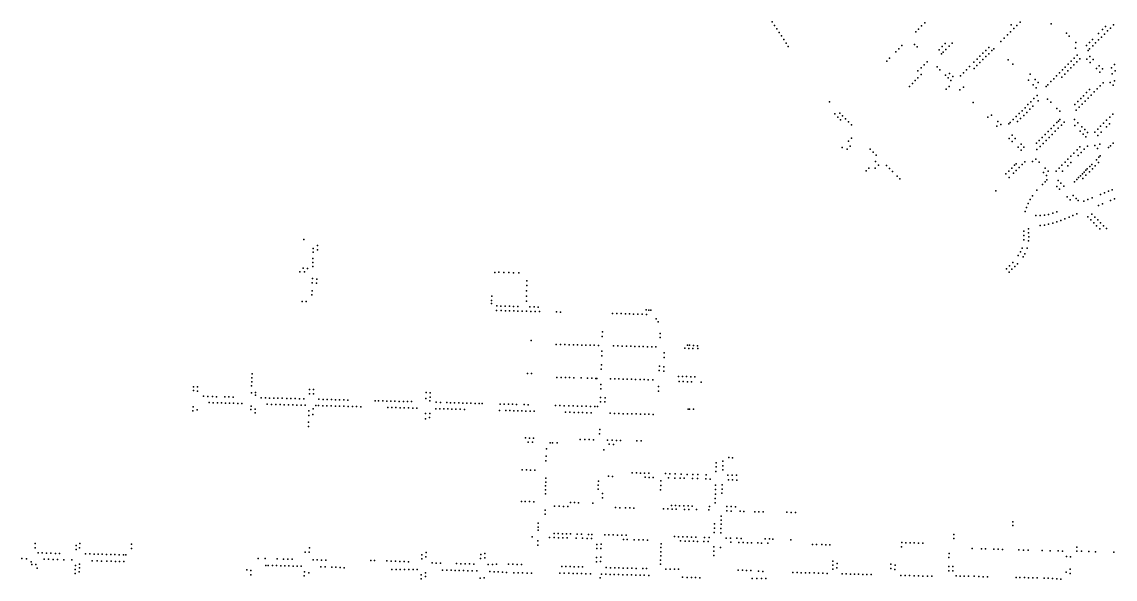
# Model space of a CAD drawing. Extents: x 484590 to 497623, y 5453287 to 5460069.
# Drawn here: x 487853 to 491105, y 5456753 to 5458410 of the extents above; entities that cross this region are included whole.
import ezdxf

# ---------------------------------------------------------------- set-up
doc = ezdxf.new("R2010")
doc.units = 0
doc.header["$MEASUREMENT"] = 0
doc.layers.add('Parking_Meter_Rates_and_Time_L', color=10, linetype='Continuous')

msp = doc.modelspace()

# ---------------------------------------------------------------- linework, layer by layer
at = {"layer": 'Parking_Meter_Rates_and_Time_L'}
for p in [(490084.673, 5458410.36), (490084.673, 5458410.36), (490091.563, 5458399.863), (490091.563, 5458399.863), (490098.449, 5458389.319), (490098.449, 5458389.319), (490105.221, 5458378.902), (490105.221, 5458378.902), (490511.577, 5458380.472), (490511.577, 5458380.472), (490520.096, 5458389.063), (490520.096, 5458389.063), (490529.311, 5458398.356), (490529.311, 5458398.356), (490538.386, 5458407.518), (490538.386, 5458407.518), (490793.859, 5458381.169), (490793.859, 5458381.169), (490795.504, 5458401.849), (490795.504, 5458401.849), (490803.282, 5458390.635), (490803.282, 5458390.635), (490812.616, 5458400.011), (490812.616, 5458400.011), (490821.994, 5458409.443), (490821.994, 5458409.443), (490914.526, 5458404.592), (490914.526, 5458404.592), (491067.09, 5458387.546), (491067.09, 5458387.546), (491076.464, 5458396.975), (491076.464, 5458396.975), (491081.86, 5458383.26), (491081.86, 5458383.26), (491090.48, 5458391.88), (491090.48, 5458391.88), (491099.64, 5458401.12), (491099.64, 5458401.12), (490112.138, 5458368.462), (490112.138, 5458368.462), (490119.087, 5458357.848), (490119.087, 5458357.848), (490125.958, 5458347.405), (490125.958, 5458347.405), (490599.23, 5458345.947), (490599.23, 5458345.947), (490620.101, 5458347.331), (490620.101, 5458347.331), (490765.199, 5458352.315), (490774.564, 5458361.773), (490774.564, 5458361.773), (490784.473, 5458371.789), (490784.473, 5458371.789), (490959.679, 5458376.623), (490959.679, 5458376.623), (490968.482, 5458367.928), (490968.482, 5458367.928), (490987.783, 5458348.796), (490987.783, 5458348.796), (491028.465, 5458348.628), (491028.465, 5458348.628), (491037.187, 5458357.455), (491037.187, 5458357.455), (491046.51, 5458347.65), (491046.51, 5458347.65), (491055.23, 5458356.45), (491055.23, 5458356.45), (491055.255, 5458375.574), (491064.02, 5458365.29), (491064.02, 5458365.29), (491072.75, 5458374.1), (491072.75, 5458374.1), (490132.668, 5458337.089), (490132.668, 5458337.089), (490452.716, 5458321.317), (490452.716, 5458321.317), (490461.683, 5458330.487), (490461.683, 5458330.487), (490470.727, 5458339.629), (490470.727, 5458339.629), (490507.846, 5458343.506), (490507.846, 5458343.506), (490515.648, 5458335.703), (490580.968, 5458327.549), (490580.968, 5458327.549), (490588.65, 5458315.363), (490590.182, 5458336.696), (490590.182, 5458336.696), (490592.999, 5458319.828), (490592.999, 5458319.828), (490601.458, 5458328.577), (490601.458, 5458328.577), (490611.045, 5458338.16), (490611.045, 5458338.16), (490711.535, 5458317.188), (490711.535, 5458317.188), (490719.949, 5458325.682), (490719.949, 5458325.682), (490728.62, 5458334.421), (490728.62, 5458334.421), (490729.167, 5458315.765), (490729.167, 5458315.765), (490738.024, 5458324.788), (490738.024, 5458324.788), (490743.586, 5458330.454), (490987.305, 5458332.166), (491019.82, 5458339.78), (491019.82, 5458339.78), (491024.74, 5458325.69), (491028.93, 5458329.86), (491028.93, 5458329.86), (491038.05, 5458339.09), (491038.05, 5458339.09), (490425.313, 5458293.778), (490425.313, 5458293.778), (490434.154, 5458302.711), (490434.154, 5458302.711), (490536.758, 5458282.965), (490536.758, 5458282.965), (490545.63, 5458291.922), (490684.591, 5458290.773), (490694.162, 5458299.671), (490694.162, 5458299.671), (490702.614, 5458289.082), (490702.614, 5458289.082), (490702.806, 5458308.393), (490702.806, 5458308.393), (490711.527, 5458298.043), (490711.527, 5458298.043), (490720.412, 5458306.92), (490720.412, 5458306.92), (490786.624, 5458297.942), (490786.624, 5458297.942), (490800.514, 5458284.175), (490800.514, 5458284.175), (490965.381, 5458284.985), (490965.381, 5458284.985), (490974.056, 5458293.718), (490974.056, 5458293.718), (490981.49, 5458282.09), (490981.49, 5458282.09), (490982.898, 5458302.607), (490982.898, 5458302.607), (490990.59, 5458291.27), (490990.59, 5458291.27), (490991.697, 5458311.484), (490999.86, 5458300.62), (491020.623, 5458299.022), (491020.623, 5458299.022), (491029.508, 5458307.416), (491029.508, 5458307.416), (491030.142, 5458289.518), (491030.142, 5458289.518), (491038.954, 5458298.12), (491038.954, 5458298.12), (491102.514, 5458283.174), (491102.514, 5458283.174), (490518.313, 5458264.752), (490518.313, 5458264.752), (490527.383, 5458253.637), (490527.58, 5458273.747), (490527.58, 5458273.747), (490575.118, 5458276.61), (490575.118, 5458276.61), (490583.855, 5458268.04), (490583.855, 5458268.04), (490599.901, 5458252.013), (490599.901, 5458252.013), (490612.149, 5458257.215), (490612.149, 5458257.215), (490644.668, 5458249.807), (490644.668, 5458249.807), (490653.863, 5458259.072), (490653.863, 5458259.072), (490662.871, 5458268.146), (490662.871, 5458268.146), (490672.012, 5458277.372), (490672.012, 5458277.372), (490684.979, 5458271.302), (490684.979, 5458271.302), (490693.825, 5458280.201), (490693.825, 5458280.201), (490851.813, 5458254.336), (490851.813, 5458254.336), (490930.595, 5458249.95), (490930.595, 5458249.95), (490939.17, 5458258.544), (490939.17, 5458258.544), (490947.997, 5458267.502), (490947.997, 5458267.502), (490954.79, 5458255.12), (490954.79, 5458255.12), (490956.501, 5458276), (490956.501, 5458276), (490963.78, 5458264.26), (490963.78, 5458264.26), (490972.89, 5458273.34), (490972.89, 5458273.34), (491048.895, 5458271.186), (491048.895, 5458271.186), (491057.648, 5458279.432), (491057.648, 5458279.432), (491058.885, 5458261.242), (491058.885, 5458261.242), (491066.955, 5458270.326), (491066.955, 5458270.326), (491093.447, 5458274.045), (491093.447, 5458274.045), (491095.799, 5458255.484), (491104.698, 5458264.396), (491104.698, 5458264.396), (490492.832, 5458217.708), (490492.832, 5458217.708), (490501.764, 5458227.331), (490501.764, 5458227.331), (490509.565, 5458235.674), (490509.565, 5458235.674), (490518.331, 5458244.409), (490518.331, 5458244.409), (490608.407, 5458243.708), (490608.407, 5458243.708), (490611.168, 5458218.611), (490611.168, 5458218.611), (490616.471, 5458235.717), (490621.646, 5458247.815), (490621.646, 5458247.815), (490653.56, 5458216.136), (490653.56, 5458216.136), (490847.189, 5458237.157), (490861.006, 5458223.405), (490861.006, 5458223.405), (490866.393, 5458238.853), (490875.33, 5458230.03), (490875.33, 5458230.03), (490899.146, 5458218.329), (490904.298, 5458223.459), (490904.298, 5458223.459), (490913.516, 5458232.638), (490913.516, 5458232.638), (490921.944, 5458241.232), (490921.944, 5458241.232), (490945.75, 5458246.05), (490945.75, 5458246.05), (491060.504, 5458219.964), (491060.504, 5458219.964), (491069.145, 5458228.636), (491069.145, 5458228.636), (491090.251, 5458229.986), (491090.251, 5458229.986), (491098.569, 5458221.672), (491098.569, 5458221.672), (491102.894, 5458234.62), (491102.894, 5458234.62), (490602.452, 5458209.803), (490642.564, 5458208.554), (490642.564, 5458208.554), (490870.299, 5458214.241), (490870.299, 5458214.241), (490872.543, 5458191.327), (491011.019, 5458190.867), (491011.019, 5458190.867), (491019.87, 5458199.833), (491019.87, 5458199.833), (491024.524, 5458183.708), (491024.524, 5458183.708), (491028.751, 5458208.755), (491028.751, 5458208.755), (491033.522, 5458192.813), (491033.522, 5458192.813), (491042.47, 5458201.859), (491042.47, 5458201.859), (491051.417, 5458210.758), (491051.417, 5458210.758), (490254.996, 5458172.187), (490254.996, 5458172.187), (490682.218, 5458170.505), (490682.218, 5458170.505), (490836.65, 5458155.182), (490836.65, 5458155.182), (490845.552, 5458164.252), (490845.552, 5458164.252), (490854.234, 5458172.948), (490854.234, 5458172.948), (490859.56, 5458159.18), (490859.56, 5458159.18), (490863.293, 5458182.065), (490863.293, 5458182.065), (490875.49, 5458175.24), (490875.49, 5458175.24), (490903.875, 5458180.849), (490903.875, 5458180.849), (490913.115, 5458171.67), (490913.115, 5458171.67), (490931.8, 5458153.19), (490931.8, 5458153.19), (490984.643, 5458164.348), (490993.377, 5458173.135), (490993.377, 5458173.135), (490997.579, 5458156.698), (490997.579, 5458156.698), (491002.298, 5458182.126), (491002.298, 5458182.126), (491006.661, 5458165.703), (491006.661, 5458165.703), (491015.517, 5458174.726), (491015.517, 5458174.726), (490270.783, 5458136.372), (490270.783, 5458136.372), (490279.836, 5458127.384), (490279.836, 5458127.384), (490286.02, 5458138.61), (490288.208, 5458119.069), (490294.14, 5458130.51), (490294.14, 5458130.51), (490302.83, 5458121.78), (490302.83, 5458121.78), (490725.828, 5458127.234), (490725.828, 5458127.234), (490737.486, 5458132.893), (490737.486, 5458132.893), (490801.371, 5458119.793), (490801.371, 5458119.793), (490810.113, 5458128.525), (490810.113, 5458128.525), (490818.891, 5458137.413), (490818.891, 5458137.413), (490823.7, 5458123.12), (490823.7, 5458123.12), (490827.779, 5458146.228), (490827.779, 5458146.228), (490832.75, 5458132.2), (490832.75, 5458132.2), (490841.85, 5458141.26), (490841.85, 5458141.26), (490850.91, 5458150.52), (490850.91, 5458150.52), (490940.291, 5458119.737), (490940.34, 5458144.7), (490940.34, 5458144.7), (490984.163, 5458120.162), (490984.163, 5458120.162), (490988.718, 5458147.72), (491088.49, 5458127.233), (491088.49, 5458127.233), (491097.467, 5458136.232), (491097.467, 5458136.232), (490311.55, 5458113.12), (490311.55, 5458113.12), (490320.47, 5458104.27), (490320.47, 5458104.27), (490752.791, 5458100.57), (490752.791, 5458100.57), (490756.087, 5458114.378), (490756.087, 5458114.378), (490764.903, 5458105.615), (490764.903, 5458105.615), (490788.199, 5458106.931), (490792.748, 5458111.083), (490792.748, 5458111.083), (490814.77, 5458114.05), (490814.77, 5458114.05), (490914.078, 5458093.358), (490914.078, 5458093.358), (490922.81, 5458102.155), (490922.81, 5458102.155), (490931.45, 5458110.831), (490931.45, 5458110.831), (490935.708, 5458094.11), (490935.708, 5458094.11), (490935.835, 5458115.221), (490944.865, 5458103.534), (490944.865, 5458103.534), (490953.47, 5458112.39), (490953.47, 5458112.39), (490984.915, 5458102.091), (490984.915, 5458102.091), (490994.029, 5458110.333), (490994.029, 5458110.333), (491006.107, 5458098.392), (491014.284, 5458090.189), (491014.284, 5458090.189), (491052.874, 5458091.251), (491052.874, 5458091.251), (491061.568, 5458100.043), (491061.568, 5458100.043), (491070.29, 5458108.851), (491070.29, 5458108.851), (491079.216, 5458098.476), (491079.216, 5458098.476), (491079.404, 5458117.963), (491079.404, 5458117.963), (491088.035, 5458107.37), (490311.354, 5458055.206), (490311.354, 5458055.206), (490320.252, 5458064.186), (490320.252, 5458064.186), (490789.68, 5458063.804), (490789.68, 5458063.804), (490798.015, 5458073.019), (490798.015, 5458073.019), (490798.954, 5458054.664), (490798.954, 5458054.664), (490807.078, 5458063.982), (490807.078, 5458063.982), (490878.88, 5458057.917), (490878.88, 5458057.917), (490887.718, 5458066.784), (490887.718, 5458066.784), (490896.201, 5458075.328), (490896.201, 5458075.328), (490899.291, 5458057.618), (490899.291, 5458057.618), (490905.476, 5458084.64), (490905.476, 5458084.64), (490908.204, 5458066.595), (490908.204, 5458066.595), (490917.367, 5458075.841), (490917.367, 5458075.841), (490926.395, 5458084.962), (490926.395, 5458084.962), (491000.964, 5458084.967), (491000.964, 5458084.967), (491009.67, 5458076.35), (491009.67, 5458076.35), (491017.738, 5458068.316), (491022.878, 5458081.723), (491022.878, 5458081.723), (491044.322, 5458082.647), (491044.322, 5458082.647), (491053.698, 5458072.619), (491063, 5458082.036), (491063, 5458082.036), (490292.915, 5458036.611), (490308.224, 5458031.868), (490308.224, 5458031.868), (490316.815, 5458040.777), (490316.815, 5458040.777), (490375.92, 5458031.84), (490375.92, 5458031.84), (490385.05, 5458022.86), (490385.05, 5458022.86), (490816.244, 5458037.505), (490816.244, 5458037.505), (490824.834, 5458046.197), (490824.834, 5458046.197), (490825.144, 5458028.661), (490825.144, 5458028.661), (490833.27, 5458037.97), (490833.27, 5458037.97), (490870.372, 5458049.339), (490870.372, 5458049.339), (490872.257, 5458030.504), (490872.257, 5458030.504), (490881.311, 5458039.514), (490881.311, 5458039.514), (490890.823, 5458049.1), (490890.823, 5458049.1), (490991.555, 5458029.452), (490991.555, 5458029.452), (491000.142, 5458038.246), (491000.142, 5458038.246), (491003.761, 5458022.192), (491003.761, 5458022.192), (491013.025, 5458031.645), (491013.025, 5458031.645), (491022.421, 5458041.133), (491022.421, 5458041.133), (491043.975, 5458042.233), (491043.975, 5458042.233), (491052.233, 5458034.009), (491059.245, 5458047.126), (491059.245, 5458047.126), (491084.76, 5458036.35), (491084.76, 5458036.35), (491090.63, 5458041.94), (491090.63, 5458041.94), (491098.37, 5458049.99), (491098.37, 5458049.99), (490391.838, 5457995.481), (490391.838, 5457995.481), (490393.79, 5458014.16), (490810.008, 5457988.432), (490836.479, 5457994.456), (490836.479, 5457994.456), (490858.68, 5457995.49), (490858.68, 5457995.49), (490868.808, 5458002.528), (490868.808, 5458002.528), (490878.315, 5457993.44), (490878.315, 5457993.44), (490955.619, 5457993.347), (490955.619, 5457993.347), (490964.396, 5458002.263), (490964.396, 5458002.263), (490973.225, 5458010.997), (490973.225, 5458010.997), (490973.431, 5457991.646), (490973.431, 5457991.646), (490982.328, 5458020.264), (490982.328, 5458020.264), (490994.972, 5458013.262), (490994.972, 5458013.262), (491049.32, 5458000.42), (491055.296, 5457991.723), (491056.48, 5458007.88), (491056.48, 5458007.88), (491060.16, 5458011.56), (490363.868, 5457967.295), (490371.962, 5457975.437), (490371.962, 5457975.437), (490391.431, 5457975.108), (490391.431, 5457975.108), (490400.645, 5457984.403), (490400.645, 5457984.403), (490425.16, 5457983.06), (490425.16, 5457983.06), (490433.91, 5457974.3), (490433.91, 5457974.3), (490442.75, 5457965.61), (490779.764, 5457957.951), (490779.764, 5457957.951), (490788.321, 5457966.553), (490788.321, 5457966.553), (490797.251, 5457975.511), (490797.251, 5457975.511), (490802.576, 5457960.13), (490805.314, 5457983.724), (490805.314, 5457983.724), (490810.756, 5457968.341), (490810.756, 5457968.341), (490819.761, 5457977.475), (490819.761, 5457977.475), (490828.395, 5457986.078), (490828.395, 5457986.078), (490892.109, 5457962.369), (490892.109, 5457962.369), (490896.315, 5457975.194), (490896.315, 5457975.194), (490905.598, 5457965.933), (490905.598, 5457965.933), (490928.941, 5457966.411), (490928.941, 5457966.411), (490937.809, 5457975.351), (490937.809, 5457975.351), (490946.658, 5457984.357), (490946.658, 5457984.357), (490948.514, 5457966.63), (490964.505, 5457982.689), (490964.505, 5457982.689), (491007.36, 5457958.15), (491007.36, 5457958.15), (491012.53, 5457963.54), (491012.53, 5457963.54), (491018.05, 5457969.12), (491018.05, 5457969.12), (491021.78, 5457972.93), (491028.753, 5457964.868), (491028.753, 5457964.868), (491029.01, 5457980.22), (491029.01, 5457980.22), (491034.91, 5457985.83), (491034.91, 5457985.83), (491037.125, 5457973.436), (491037.125, 5457973.436), (491045.795, 5457982.163), (491045.795, 5457982.163), (490456.48, 5457951.94), (490456.48, 5457951.94), (490464.5, 5457944.05), (490790, 5457947.53), (490790, 5457947.53), (490888.681, 5457926.91), (490896.621, 5457934.879), (490896.621, 5457934.879), (490900.703, 5457953.619), (490901.92, 5457940.2), (490935.477, 5457938.513), (490943.362, 5457930.599), (490943.362, 5457930.599), (490983.59, 5457934.56), (490990.73, 5457941.62), (490990.73, 5457941.62), (490996.05, 5457947.04), (490996.05, 5457947.04), (491001.54, 5457952.61), (491001.54, 5457952.61), (491008.501, 5457944.613), (491008.501, 5457944.613), (491017.85, 5457954.111), (491017.85, 5457954.111), (490750.145, 5457907.474), (490858.796, 5457892.936), (490858.796, 5457892.936), (490872.188, 5457910.14), (490931.185, 5457921.111), (490931.185, 5457921.111), (490939.586, 5457912.716), (490951.982, 5457922.056), (490951.982, 5457922.056), (490979.96, 5457894.16), (490979.96, 5457894.16), (491061.23, 5457897.33), (491061.23, 5457897.33), (491072.97, 5457901.98), (491072.97, 5457901.98), (491084.58, 5457906.62), (491084.58, 5457906.62), (491096.18, 5457911.27), (491096.18, 5457911.27), (490846.049, 5457870.154), (490846.049, 5457870.154), (490852.003, 5457881.834), (490852.003, 5457881.834), (490962.295, 5457890.057), (490962.295, 5457890.057), (490971.168, 5457881.402), (490971.168, 5457881.402), (490988.71, 5457885.47), (490988.71, 5457885.47), (490994.671, 5457879.584), (491011.328, 5457877.238), (491023.891, 5457882.286), (491023.891, 5457882.286), (491036.377, 5457887.36), (491036.377, 5457887.36), (491055.174, 5457864.708), (491055.174, 5457864.708), (491066.807, 5457869.309), (491066.807, 5457869.309), (491090.58, 5457878.877), (491090.58, 5457878.877), (491102.522, 5457883.671), (491102.522, 5457883.671), (490837.512, 5457846.429), (490841.205, 5457858.083), (490841.205, 5457858.083), (490868.563, 5457834.277), (490868.563, 5457834.277), (490881.435, 5457834.378), (490881.435, 5457834.378), (490894.341, 5457835.57), (490894.341, 5457835.57), (490906.766, 5457837.744), (490906.766, 5457837.744), (490919.079, 5457841.007), (490919.079, 5457841.007), (490931.116, 5457845.198), (490931.116, 5457845.198), (490967.595, 5457829.646), (490967.595, 5457829.646), (490979.269, 5457834.345), (490979.269, 5457834.345), (490991.097, 5457839.05), (490991.097, 5457839.05), (491023.302, 5457830.355), (491023.302, 5457830.355), (491035.347, 5457838.46), (491035.347, 5457838.46), (491044.044, 5457829.833), (491044.044, 5457829.833), (490846.949, 5457794.852), (490881.877, 5457804.742), (490881.877, 5457804.742), (490894.597, 5457806.094), (490894.597, 5457806.094), (490907.012, 5457808.414), (490907.012, 5457808.414), (490919.41, 5457811.465), (490919.41, 5457811.465), (490931.512, 5457815.352), (490931.512, 5457815.352), (490943.027, 5457819.872), (490943.027, 5457819.872), (490954.87, 5457824.598), (490954.87, 5457824.598), (491032.441, 5457821.189), (491032.441, 5457821.189), (491041.107, 5457812.621), (491041.107, 5457812.621), (491049.727, 5457804.036), (491049.727, 5457804.036), (491052.754, 5457821.157), (491052.754, 5457821.157), (491058.953, 5457794.889), (491058.953, 5457794.889), (491061.596, 5457812.401), (491061.596, 5457812.401), (491070.118, 5457803.997), (491070.118, 5457803.997), (491078.826, 5457795.411), (491078.826, 5457795.411), (488691.595, 5457763.361), (488691.595, 5457763.361), (490832.892, 5457788.254), (490832.892, 5457788.254), (490833.079, 5457762.207), (490833.326, 5457775.045), (490833.326, 5457775.045), (490847.327, 5457783.288), (490847.327, 5457783.288), (490847.629, 5457771.042), (490847.629, 5457771.042), (488719.64, 5457736.222), (488719.64, 5457736.222), (488732.392, 5457732.824), (488732.392, 5457732.824), (488732.745, 5457745.118), (488732.745, 5457745.118), (490827.729, 5457737.651), (490827.729, 5457737.651), (490842.755, 5457737.637), (490847.024, 5457759.126), (490847.024, 5457759.126), (488718.831, 5457706.702), (488718.831, 5457706.702), (488719.314, 5457725.362), (490816.502, 5457715.202), (490823.028, 5457726.36), (490823.028, 5457726.36), (490831.097, 5457711.615), (490831.097, 5457711.615), (490836.118, 5457720.793), (488680.093, 5457666.781), (488680.093, 5457666.781), (488690.312, 5457677.766), (488690.312, 5457677.766), (488693.732, 5457666.663), (488693.732, 5457666.663), (488703.196, 5457677.346), (488718.224, 5457682.698), (488718.575, 5457694.492), (488718.575, 5457694.492), (489259.628, 5457665.455), (489272.239, 5457665.515), (489272.239, 5457665.515), (489286.608, 5457665.03), (489286.608, 5457665.03), (489301.918, 5457664.675), (489301.918, 5457664.675), (489315.615, 5457664.193), (489315.615, 5457664.193), (489331.033, 5457663.849), (489331.033, 5457663.849), (490781.343, 5457675.622), (490781.343, 5457675.622), (490789.21, 5457666.098), (490789.21, 5457666.098), (490790.806, 5457685.151), (490790.806, 5457685.151), (490797.599, 5457674.478), (490797.599, 5457674.478), (490800.213, 5457694.623), (490800.213, 5457694.623), (490806.025, 5457682.977), (490806.025, 5457682.977), (490813.856, 5457690.921), (488716.933, 5457634.132), (488716.933, 5457634.132), (488717.245, 5457646.9), (488717.245, 5457646.9), (488729.697, 5457632.99), (488729.697, 5457632.99), (488730.157, 5457645.459), (488730.157, 5457645.459), (489355.337, 5457640.676), (488715.951, 5457598.209), (488715.951, 5457598.209), (488716.312, 5457610.477), (488716.312, 5457610.477), (489354.57, 5457610.406), (489354.57, 5457610.406), (489354.903, 5457626.689), (489354.903, 5457626.689), (488687.035, 5457578.93), (488687.035, 5457578.93), (488699.281, 5457578.596), (488699.281, 5457578.596), (489250.23, 5457572.965), (489250.53, 5457581.89), (489250.53, 5457581.89), (489250.97, 5457594.98), (489250.97, 5457594.98), (489265.61, 5457565.6), (489265.61, 5457565.6), (489353.865, 5457579.45), (489353.865, 5457579.45), (489354.291, 5457594.801), (489354.291, 5457594.801), (489265.4, 5457552.17), (489265.4, 5457552.17), (489278.16, 5457565.29), (489278.16, 5457565.29), (489278.8, 5457551.74), (489278.8, 5457551.74), (489290.7, 5457564.93), (489290.7, 5457564.93), (489291.22, 5457551.42), (489291.22, 5457551.42), (489303.4, 5457564.57), (489303.4, 5457564.57), (489303.85, 5457551.1), (489303.85, 5457551.1), (489315.63, 5457564.36), (489315.63, 5457564.36), (489316.34, 5457550.81), (489316.34, 5457550.81), (489328.62, 5457563.95), (489328.62, 5457563.95), (489328.84, 5457550.43), (489328.84, 5457550.43), (489341.14, 5457550.13), (489341.14, 5457550.13), (489354.42, 5457549.83), (489354.42, 5457549.83), (489363.74, 5457563.11), (489363.74, 5457563.11), (489367.037, 5457549.405), (489367.037, 5457549.405), (489376.65, 5457562.73), (489376.65, 5457562.73), (489380.14, 5457549.097), (489380.14, 5457549.097), (489389.02, 5457562.35), (489389.02, 5457562.35), (489392.872, 5457548.785), (489442.9, 5457547.58), (489442.9, 5457547.58), (489455.09, 5457547.33), (489609.62, 5457543.3), (489609.62, 5457543.3), (489622.56, 5457542.9), (489622.56, 5457542.9), (489635.27, 5457542.59), (489635.27, 5457542.59), (489648.12, 5457542.24), (489648.12, 5457542.24), (489660.34, 5457541.84), (489660.34, 5457541.84), (489672.69, 5457541.55), (489672.69, 5457541.55), (489685.05, 5457541.26), (489685.05, 5457541.26), (489697.96, 5457540.92), (489697.96, 5457540.92), (489710.48, 5457553.52), (489710.48, 5457553.52), (489710.94, 5457540.54), (489717.47, 5457553.31), (489717.47, 5457553.31), (489724.07, 5457552.69), (489724.07, 5457552.69), (489740.21, 5457527.66), (489740.21, 5457527.66), (489745.49, 5457518.23), (489579.41, 5457475.06), (489579.41, 5457475.06), (489579.79, 5457488.32), (489579.79, 5457488.32), (489751.66, 5457471.47), (489751.66, 5457471.47), (489752.05, 5457483.76), (489752.05, 5457483.76), (489368.47, 5457462.8), (489442.44, 5457451.3), (489442.44, 5457451.3), (489455.11, 5457450.98), (489455.11, 5457450.98), (489468.29, 5457450.58), (489468.29, 5457450.58), (489480.68, 5457450.34), (489480.68, 5457450.34), (489493.48, 5457449.97), (489493.48, 5457449.97), (489506.14, 5457449.65), (489506.14, 5457449.65), (489518.52, 5457449.3), (489518.52, 5457449.3), (489530.94, 5457449.04), (489530.94, 5457449.04), (489543.33, 5457448.71), (489543.33, 5457448.71), (489555.8, 5457448.42), (489555.8, 5457448.42), (489568.03, 5457448.01), (489612.989, 5457446.911), (489612.989, 5457446.911), (489625.899, 5457446.615), (489625.899, 5457446.615), (489638.812, 5457446.243), (489638.812, 5457446.243), (489651.74, 5457445.87), (489651.74, 5457445.87), (489664.08, 5457445.58), (489664.08, 5457445.58), (489676.44, 5457445.27), (489676.44, 5457445.27), (489688.85, 5457444.94), (489688.85, 5457444.94), (489701.48, 5457444.6), (489701.48, 5457444.6), (489713.99, 5457444.28), (489713.99, 5457444.28), (489726.73, 5457443.92), (489726.73, 5457443.92), (489738.89, 5457443.65), (489825.01, 5457439.72), (489825.01, 5457439.72), (489832.458, 5457448.862), (489837.31, 5457439.37), (489837.31, 5457439.37), (489838.904, 5457448.601), (489848.74, 5457439.03), (489850.43, 5457448.081), (489850.43, 5457448.081), (489862.998, 5457447.3), (489862.998, 5457447.3), (489863.523, 5457438.552), (489863.523, 5457438.552), (489577.76, 5457417.43), (489577.76, 5457417.43), (489578.13, 5457431.02), (489578.13, 5457431.02), (489763.5, 5457412.35), (489763.5, 5457412.35), (489763.86, 5457425.64), (489763.86, 5457425.64), (489576.68, 5457377.88), (489577.05, 5457390.42), (489577.05, 5457390.42), (489749.1, 5457373.64), (489749.1, 5457373.64), (489749.42, 5457386.73), (489749.42, 5457386.73), (489762.42, 5457372.06), (489762.42, 5457372.06), (489762.72, 5457384.53), (489762.72, 5457384.53), (488537.138, 5457339.493), (488537.138, 5457339.493), (488537.488, 5457351.801), (488537.488, 5457351.801), (488537.822, 5457364.035), (488537.822, 5457364.035), (489356.96, 5457365.13), (489369.47, 5457364.77), (489369.47, 5457364.77), (489444.19, 5457353.2), (489444.19, 5457353.2), (489457.13, 5457352.96), (489457.13, 5457352.96), (489470.19, 5457352.66), (489470.19, 5457352.66), (489482.35, 5457352.34), (489482.35, 5457352.34), (489495.22, 5457351.99), (489495.22, 5457351.99), (489516.487, 5457351.396), (489535.983, 5457350.878), (489535.983, 5457350.878), (489548.424, 5457350.547), (489548.424, 5457350.547), (489560.768, 5457350.199), (489563.721, 5457350.217), (489604.35, 5457349.01), (489604.35, 5457349.01), (489616.93, 5457348.66), (489616.93, 5457348.66), (489629.23, 5457348.45), (489629.23, 5457348.45), (489641.6, 5457348.08), (489641.6, 5457348.08), (489653.86, 5457347.81), (489653.86, 5457347.81), (489666.33, 5457347.45), (489666.33, 5457347.45), (489678.66, 5457347.16), (489678.66, 5457347.16), (489691.7, 5457346.81), (489691.7, 5457346.81), (489703.98, 5457346.53), (489703.98, 5457346.53), (489716.2, 5457346.18), (489716.2, 5457346.18), (489729.52, 5457345.43), (489805.69, 5457355.94), (489805.69, 5457355.94), (489808.04, 5457340.9), (489808.04, 5457340.9), (489817.92, 5457355.64), (489817.92, 5457355.64), (489820.37, 5457340.48), (489820.37, 5457340.48), (489830.2, 5457355.29), (489830.2, 5457355.29), (489832.57, 5457340.22), (489832.57, 5457340.22), (489842.59, 5457354.96), (489842.59, 5457354.96), (489844.729, 5457339.93), (489844.729, 5457339.93), (489854.71, 5457354.61), (489854.71, 5457354.61), (489873.855, 5457339.152), (488363.791, 5457313.674), (488363.791, 5457313.674), (488364.087, 5457325.407), (488364.087, 5457325.407), (488376.045, 5457312.578), (488376.045, 5457312.578), (488376.214, 5457324.546), (488376.214, 5457324.546), (488536.218, 5457306.938), (488536.763, 5457327.876), (488548.415, 5457308.56), (488548.415, 5457308.56), (488708.879, 5457317.561), (488708.879, 5457317.561), (488721.083, 5457317.302), (488721.083, 5457317.302), (489055.615, 5457307.673), (489067.732, 5457306.96), (489067.732, 5457306.96), (489575.11, 5457318.85), (489575.11, 5457318.85), (489575.51, 5457332.39), (489575.51, 5457332.39), (489746.68, 5457312.45), (489746.68, 5457312.45), (489747.04, 5457326.09), (489747.04, 5457326.09), (488393.348, 5457296.764), (488393.348, 5457296.764), (488406.26, 5457296.416), (488406.26, 5457296.416), (488410.339, 5457277.996), (488410.339, 5457277.996), (488420.025, 5457296.067), (488420.025, 5457296.067), (488422.402, 5457277.714), (488422.402, 5457277.714), (488432.398, 5457295.725), (488432.398, 5457295.725), (488434.834, 5457277.412), (488434.834, 5457277.412), (488447.127, 5457277.05), (488447.127, 5457277.05), (488456.867, 5457295.174), (488456.867, 5457295.174), (488459.05, 5457276.76), (488459.05, 5457276.76), (488469.247, 5457294.918), (488469.247, 5457294.918), (488471.214, 5457276.442), (488471.214, 5457276.442), (488481.528, 5457294.566), (488481.528, 5457294.566), (488483.242, 5457276.139), (488483.242, 5457276.139), (488495.377, 5457275.842), (488495.377, 5457275.842), (488507.239, 5457275.483), (488507.239, 5457275.483), (488548.225, 5457300.451), (488565.148, 5457292.697), (488565.148, 5457292.697), (488577.935, 5457292.303), (488577.935, 5457292.303), (488583.322, 5457273.248), (488583.322, 5457273.248), (488590.228, 5457290.975), (488590.228, 5457290.975), (488595.852, 5457272.89), (488595.852, 5457272.89), (488602.539, 5457291.66), (488602.539, 5457291.66), (488615.12, 5457291.31), (488615.12, 5457291.31), (488627.808, 5457290.972), (488627.808, 5457290.972), (488641.05, 5457290.624), (488641.05, 5457290.624), (488653.271, 5457290.253), (488653.271, 5457290.253), (488666.524, 5457289.953), (488666.524, 5457289.953), (488679.503, 5457289.59), (488679.503, 5457289.59), (488692.121, 5457289.233), (488692.121, 5457289.233), (488708.505, 5457304.536), (488708.505, 5457304.536), (488720.754, 5457304.209), (488720.754, 5457304.209), (488737.013, 5457288.061), (488737.013, 5457288.061), (488749.19, 5457287.703), (488749.19, 5457287.703), (488761.567, 5457287.387), (488761.567, 5457287.387), (488773.815, 5457287.068), (488773.815, 5457287.068), (488786.199, 5457286.714), (488786.199, 5457286.714), (488798.382, 5457286.406), (488798.382, 5457286.406), (488810.711, 5457286.102), (488810.711, 5457286.102), (488823.054, 5457285.78), (488823.054, 5457285.78), (488904.19, 5457283.654), (488914.406, 5457283.42), (488914.406, 5457283.42), (488927.159, 5457283.075), (488927.159, 5457283.075), (488938.781, 5457282.785), (488938.781, 5457282.785), (488950.835, 5457282.496), (488950.835, 5457282.496), (488962.857, 5457282.216), (488962.857, 5457282.216), (488975.81, 5457281.822), (488975.81, 5457281.822), (488988.188, 5457281.511), (488988.188, 5457281.511), (488999.896, 5457281.231), (488999.896, 5457281.231), (489011.83, 5457280.96), (489011.83, 5457280.96), (489055.06, 5457290.346), (489067.061, 5457283.227), (489067.355, 5457294.693), (489067.355, 5457294.693), (489085.301, 5457279.058), (489085.301, 5457279.058), (489098.27, 5457278.631), (489098.27, 5457278.631), (489116.94, 5457278.198), (489128.087, 5457277.902), (489128.087, 5457277.902), (489140.325, 5457277.579), (489140.325, 5457277.579), (489152.415, 5457277.249), (489152.415, 5457277.249), (489164.491, 5457276.916), (489164.491, 5457276.916), (489176.75, 5457276.595), (489176.75, 5457276.595), (489188.916, 5457276.283), (489188.916, 5457276.283), (489201.091, 5457275.933), (489201.091, 5457275.933), (489213.275, 5457275.623), (489213.275, 5457275.623), (489221.922, 5457275.403), (489275.891, 5457273.91), (489288.061, 5457273.591), (489288.061, 5457273.591), (489300.135, 5457273.254), (489300.135, 5457273.254), (489312.016, 5457273.054), (489312.016, 5457273.054), (489574.08, 5457280.84), (489574.08, 5457280.84), (489574.44, 5457293.52), (489574.44, 5457293.52), (489587.57, 5457280.18), (489587.57, 5457280.18), (489587.84, 5457292.04), (489587.84, 5457292.04), (488362.27, 5457254.088), (488362.27, 5457254.088), (488362.516, 5457265.912), (488362.516, 5457265.912), (488374.384, 5457256.129), (488374.384, 5457256.129), (488534.773, 5457257.785), (488534.773, 5457257.785), (488535.189, 5457267.616), (488546.866, 5457248.023), (488546.866, 5457248.023), (488547.117, 5457258.918), (488608.373, 5457272.552), (488608.373, 5457272.552), (488621.23, 5457272.314), (488621.23, 5457272.314), (488633.71, 5457271.934), (488633.71, 5457271.934), (488646.198, 5457271.567), (488646.198, 5457271.567), (488658.975, 5457271.236), (488658.975, 5457271.236), (488671.35, 5457270.887), (488671.35, 5457270.887), (488683.96, 5457270.54), (488683.96, 5457270.54), (488695.5, 5457270.335), (488707.091, 5457253.598), (488707.091, 5457253.598), (488719.01, 5457243.211), (488719.44, 5457260.019), (488727.525, 5457269.352), (488735.763, 5457269.156), (488735.763, 5457269.156), (488748.303, 5457268.827), (488748.303, 5457268.827), (488760.534, 5457268.543), (488760.534, 5457268.543), (488772.878, 5457268.217), (488772.878, 5457268.217), (488785.78, 5457267.925), (488785.78, 5457267.925), (488798.031, 5457267.512), (488798.031, 5457267.512), (488810.943, 5457267.175), (488810.943, 5457267.175), (488823.477, 5457266.916), (488823.477, 5457266.916), (488836.247, 5457266.587), (488836.247, 5457266.587), (488848.861, 5457266.217), (488848.861, 5457266.217), (488861.485, 5457265.84), (488861.485, 5457265.84), (488941.284, 5457263.769), (488941.284, 5457263.769), (488953.641, 5457263.463), (488953.641, 5457263.463), (488965.319, 5457263.23), (488965.319, 5457263.23), (488978.34, 5457262.864), (488978.34, 5457262.864), (488990.666, 5457262.521), (488990.666, 5457262.521), (489003.021, 5457262.185), (489003.021, 5457262.185), (489015.679, 5457261.877), (489015.679, 5457261.877), (489028.06, 5457261.553), (489054.174, 5457245.966), (489066.358, 5457245.613), (489066.358, 5457245.613), (489084.03, 5457260.069), (489084.03, 5457260.069), (489096.138, 5457259.822), (489096.138, 5457259.822), (489108.227, 5457259.487), (489108.227, 5457259.487), (489120.259, 5457259.128), (489120.259, 5457259.128), (489132.298, 5457258.806), (489132.298, 5457258.806), (489144.443, 5457258.488), (489144.443, 5457258.488), (489157.296, 5457258.185), (489157.296, 5457258.185), (489169.342, 5457257.832), (489169.342, 5457257.832), (489274.117, 5457254.981), (489292.292, 5457254.497), (489292.292, 5457254.497), (489304.282, 5457254.182), (489304.282, 5457254.182), (489316.351, 5457253.892), (489316.351, 5457253.892), (489324.458, 5457272.773), (489324.458, 5457272.773), (489328.447, 5457253.569), (489328.447, 5457253.569), (489340.224, 5457253.291), (489340.224, 5457253.291), (489347.504, 5457271.987), (489347.504, 5457271.987), (489352.638, 5457252.905), (489352.638, 5457252.905), (489359.12, 5457271.673), (489359.12, 5457271.673), (489364.553, 5457252.614), (489364.553, 5457252.614), (489376.615, 5457252.267), (489376.615, 5457252.267), (489440.155, 5457269.542), (489453.507, 5457269.182), (489453.507, 5457269.182), (489466.584, 5457268.85), (489466.584, 5457268.85), (489470.01, 5457249.78), (489470.01, 5457249.78), (489479.555, 5457268.459), (489479.555, 5457268.459), (489482.74, 5457249.57), (489482.74, 5457249.57), (489492.536, 5457268.113), (489492.536, 5457268.113), (489495.49, 5457249.1), (489495.49, 5457249.1), (489505.37, 5457267.78), (489505.37, 5457267.78), (489508.3, 5457248.81), (489508.3, 5457248.81), (489518.43, 5457267.44), (489518.43, 5457267.44), (489521.13, 5457248.43), (489521.13, 5457248.43), (489531.67, 5457267.11), (489531.67, 5457267.11), (489533.84, 5457248.15), (489533.84, 5457248.15), (489544.66, 5457266.76), (489544.66, 5457266.76), (489546.26, 5457247.75), (489546.26, 5457247.75), (489557.7, 5457266.37), (489557.7, 5457266.37), (489565.291, 5457266.206), (489603.008, 5457246.211), (489603.008, 5457246.211), (489615.955, 5457245.909), (489615.955, 5457245.909), (489629.033, 5457245.542), (489629.033, 5457245.542), (489642.096, 5457245.17), (489642.096, 5457245.17), (489654.903, 5457244.911), (489654.903, 5457244.911), (489667.72, 5457244.559), (489667.72, 5457244.559), (489680.55, 5457244.22), (489680.55, 5457244.22), (489693.29, 5457243.87), (489693.29, 5457243.87), (489705.72, 5457243.53), (489705.72, 5457243.53), (489718.15, 5457243.23), (489718.15, 5457243.23), (489730.78, 5457242.94), (489730.78, 5457242.94), (489834.892, 5457259.006), (489839.29, 5457258.88), (489851.16, 5457258.54), (489851.16, 5457258.54), (488706.226, 5457220.26), (488706.226, 5457220.26), (488706.751, 5457239.576), (489053.658, 5457229.78), (489066.047, 5457233.985), (489066.047, 5457233.985), (488705.921, 5457207.33), (488705.921, 5457207.33), (489571.6, 5457184.91), (489571.6, 5457184.91), (489572.01, 5457198.37), (489572.01, 5457198.37), (489350.7, 5457172.9), (489359.29, 5457160.65), (489359.29, 5457160.65), (489363.11, 5457172.77), (489363.11, 5457172.77), (489371.81, 5457160.32), (489371.81, 5457160.32), (489375.23, 5457172.43), (489375.23, 5457172.43), (489424.563, 5457158.774), (489431.88, 5457158.58), (489431.88, 5457158.58), (489445.1, 5457158.26), (489445.1, 5457158.26), (489514.11, 5457168.75), (489527.2, 5457168.43), (489527.2, 5457168.43), (489540.27, 5457168.14), (489540.27, 5457168.14), (489553.24, 5457167.76), (489553.24, 5457167.76), (489595.437, 5457166.534), (489600.46, 5457154.2), (489600.46, 5457154.2), (489608.5, 5457166.179), (489608.5, 5457166.179), (489612.63, 5457153.79), (489612.63, 5457153.79), (489621.376, 5457165.891), (489621.376, 5457165.891), (489634.161, 5457165.555), (489634.161, 5457165.555), (489682.02, 5457164.278), (489694.724, 5457163.944), (489694.724, 5457163.944), (489412.233, 5457118.705), (489412.233, 5457118.705), (489413.807, 5457140.78), (489413.807, 5457140.78), (489583.8, 5457137.47), (489583.8, 5457137.47), (489955.49, 5457114.66), (489955.49, 5457114.66), (489966.47, 5457114.33), (489341.58, 5457078.1), (489341.58, 5457078.1), (489411.803, 5457104.874), (489411.803, 5457104.874), (489917.81, 5457086.6), (489917.81, 5457086.6), (489918.16, 5457098.78), (489918.16, 5457098.78), (489937.71, 5457078.236), (489937.71, 5457078.236), (489938.054, 5457090.54), (489938.054, 5457090.54), (489938.435, 5457104.115), (489354, 5457077.75), (489354, 5457077.75), (489366.51, 5457077.4), (489366.51, 5457077.4), (489379.07, 5457077.03), (489379.07, 5457077.03), (489411.797, 5457053.726), (489597.55, 5457058.95), (489597.55, 5457058.95), (489610.28, 5457058.59), (489610.28, 5457058.59), (489668.48, 5457069.28), (489668.48, 5457069.28), (489680.95, 5457068.88), (489680.95, 5457068.88), (489693.29, 5457068.63), (489693.29, 5457068.63), (489705.48, 5457068.28), (489705.48, 5457068.28), (489707.35, 5457056.06), (489707.35, 5457056.06), (489718.08, 5457067.98), (489718.08, 5457067.98), (489719.2, 5457055.65), (489719.2, 5457055.65), (489731.26, 5457055.41), (489767.116, 5457066.917), (489767.116, 5457066.917), (489776.26, 5457054.3), (489776.26, 5457054.3), (489780.69, 5457066.425), (489780.69, 5457066.425), (489794.87, 5457053.82), (489796.405, 5457066.044), (489796.405, 5457066.044), (489810.92, 5457053.48), (489810.92, 5457053.48), (489814.07, 5457065.452), (489814.07, 5457065.452), (489823.331, 5457052.935), (489831.527, 5457064.709), (489831.527, 5457064.709), (489847.89, 5457052.42), (489847.89, 5457052.42), (489849.123, 5457064.527), (489849.123, 5457064.527), (489862.49, 5457052.18), (489862.49, 5457052.18), (489863.62, 5457064.1), (489863.62, 5457064.1), (489887.41, 5457051.26), (489887.41, 5457051.26), (489888.62, 5457063.47), (489888.62, 5457063.47), (489900.45, 5457050.88), (489900.45, 5457050.88), (489917.33, 5457073.04), (489952.51, 5457062.76), (489954.58, 5457048.54), (489954.58, 5457048.54), (489965.46, 5457062.42), (489965.46, 5457062.42), (489967.03, 5457048.19), (489967.03, 5457048.19), (489979.01, 5457062.09), (489979.01, 5457062.09), (489980, 5457047.93), (489980, 5457047.93), (489410.878, 5457018.834), (489410.878, 5457018.834), (489411.108, 5457031), (489411.108, 5457031), (489411.338, 5457041.789), (489411.338, 5457041.789), (489567.36, 5457020.57), (489567.54, 5457032.53), (489567.54, 5457032.53), (489567.89, 5457044.92), (489567.89, 5457044.92), (489753.1, 5457018.69), (489753.1, 5457018.69), (489753.53, 5457031.69), (489753.53, 5457031.69), (489753.82, 5457045.02), (489916.08, 5457020.14), (489916.08, 5457020.14), (489916.4, 5457032.93), (489916.4, 5457032.93), (489935.57, 5457020.95), (489935.57, 5457020.95), (489935.85, 5457033.72), (489935.85, 5457033.72), (489339.11, 5456984.4), (489350.03, 5456984.15), (489350.03, 5456984.15), (489363.03, 5456983.82), (489363.03, 5456983.82), (489376.31, 5456983.43), (489376.31, 5456983.43), (489410.419, 5457007.127), (489410.419, 5457007.127), (489484.88, 5456980.99), (489496.51, 5456980.75), (489496.51, 5456980.75), (489509.22, 5456980.35), (489509.22, 5456980.35), (489580.04, 5456995.09), (489580.04, 5456995.09), (489580.42, 5457008.03), (489580.42, 5457008.03), (489915.08, 5456980.53), (489915.46, 5456993.4), (489915.46, 5456993.4), (489915.92, 5457006.09), (489915.92, 5457006.09), (489935.3, 5457008.623), (489935.3, 5457008.623), (489409.5, 5456957.882), (489409.5, 5456957.882), (489437.822, 5456970.041), (489437.822, 5456970.041), (489450.91, 5456969.66), (489450.91, 5456969.66), (489464.06, 5456969.3), (489464.06, 5456969.3), (489477.2, 5456968.94), (489477.2, 5456968.94), (489550.92, 5456979.26), (489550.92, 5456979.26), (489618.93, 5456966.09), (489618.93, 5456966.09), (489631.47, 5456965.66), (489631.47, 5456965.66), (489648.47, 5456965.26), (489648.47, 5456965.26), (489661.22, 5456964.93), (489661.22, 5456964.93), (489672.9, 5456964.65), (489761.585, 5456962.624), (489761.585, 5456962.624), (489774.91, 5456961.99), (489774.91, 5456961.99), (489785.03, 5456972.07), (489787.04, 5456961.64), (489787.04, 5456961.64), (489797.09, 5456971.75), (489797.09, 5456971.75), (489799.36, 5456961.32), (489799.36, 5456961.32), (489809.58, 5456971.5), (489809.58, 5456971.5), (489822.13, 5456971.21), (489822.13, 5456971.21), (489824.13, 5456960.7), (489824.13, 5456960.7), (489834.9, 5456970.84), (489834.9, 5456970.84), (489836.46, 5456960.37), (489836.46, 5456960.37), (489847.16, 5456970.51), (489847.16, 5456970.51), (489859.69, 5456959.72), (489859.69, 5456959.72), (489896.43, 5456958.92), (489898.14, 5456969.2), (489898.14, 5456969.2), (489949.71, 5456955.96), (489949.71, 5456955.96), (489950.07, 5456969.25), (489950.07, 5456969.25), (489962.91, 5456955.56), (489962.91, 5456955.56), (489962.92, 5456968.85), (489962.92, 5456968.85), (489975.89, 5456968.52), (489975.89, 5456968.52), (489989.2, 5456954.87), (489989.2, 5456954.87), (490000.69, 5456954.58), (490032.8, 5456953.76), (490032.8, 5456953.76), (490044.87, 5456953.38), (490044.87, 5456953.38), (490057.86, 5456953.08), (490128.08, 5456952.1), (490128.08, 5456952.1), (490141.17, 5456951.76), (490141.17, 5456951.76), (490154.19, 5456951.52), (490154.19, 5456951.52), (489389.287, 5456919.317), (489389.287, 5456919.317), (489409.27, 5456946.404), (489409.27, 5456946.404), (489913.41, 5456917.93), (489913.41, 5456917.93), (489932.7, 5456916.48), (489932.7, 5456916.48), (489933.01, 5456928.68), (489933.01, 5456928.68), (489933.3, 5456940.73), (489933.3, 5456940.73), (490800.668, 5456923.352), (489388.827, 5456898.428), (489389.287, 5456907.973), (489389.287, 5456907.973), (489435.99, 5456888.99), (489448.31, 5456888.64), (489448.31, 5456888.64), (489460.74, 5456888.33), (489460.74, 5456888.33), (489473.09, 5456888.04), (489473.09, 5456888.04), (489485.29, 5456887.59), (489485.29, 5456887.59), (489504.44, 5456887.09), (489517.32, 5456886.83), (489517.32, 5456886.83), (489538.06, 5456886.28), (489548.85, 5456886.11), (489548.85, 5456886.11), (489586.98, 5456885.07), (489599, 5456884.76), (489599, 5456884.76), (489611.79, 5456884.51), (489611.79, 5456884.51), (489624.51, 5456883.98), (489624.51, 5456883.98), (489637.58, 5456883.71), (489637.58, 5456883.71), (489650.37, 5456883.45), (489650.37, 5456883.45), (489912.65, 5456891.9), (489912.65, 5456891.9), (489913.09, 5456905.07), (489913.09, 5456905.07), (489931.99, 5456890.49), (489931.99, 5456890.49), (489932.37, 5456903.43), (489932.37, 5456903.43), (490625.3, 5456885.92), (490800.78, 5456912.7), (490800.78, 5456912.7), (487892.787, 5456858.896), (487892.787, 5456858.896), (488014.941, 5456853.61), (488014.941, 5456853.61), (488025.53, 5456859.43), (488025.53, 5456859.43), (488179.736, 5456856.826), (488179.736, 5456856.826), (489371.02, 5456878.58), (489371.02, 5456878.58), (489387.836, 5456854.51), (489388.269, 5456866.92), (489388.269, 5456866.92), (489422.97, 5456877.02), (489422.97, 5456877.02), (489436.31, 5456876.67), (489436.31, 5456876.67), (489449.13, 5456876.44), (489449.13, 5456876.44), (489462.15, 5456876.04), (489462.15, 5456876.04), (489475.01, 5456875.73), (489475.01, 5456875.73), (489501.56, 5456875.02), (489521.17, 5456874.5), (489521.17, 5456874.5), (489534.3, 5456874.18), (489534.3, 5456874.18), (489547.05, 5456873.8), (489547.05, 5456873.8), (489563.58, 5456856.62), (489563.58, 5456856.62), (489575.94, 5456857.19), (489575.94, 5456857.19), (489643.1, 5456871.27), (489643.1, 5456871.27), (489653.89, 5456871.08), (489674.77, 5456870.49), (489674.77, 5456870.49), (489688.02, 5456870.13), (489688.02, 5456870.13), (489701.21, 5456869.77), (489701.21, 5456869.77), (489714.15, 5456869.45), (489714.15, 5456869.45), (489754.36, 5456857.71), (489794.57, 5456879.52), (489806.56, 5456879.14), (489806.56, 5456879.14), (489811.73, 5456866.85), (489811.73, 5456866.85), (489819.46, 5456878.77), (489819.46, 5456878.77), (489825.67, 5456866.53), (489825.67, 5456866.53), (489832.15, 5456878.59), (489832.15, 5456878.59), (489837.92, 5456866.04), (489837.92, 5456866.04), (489844.98, 5456878.17), (489844.98, 5456878.17), (489851.16, 5456865.76), (489851.16, 5456865.76), (489857.47, 5456877.85), (489857.47, 5456877.85), (489862.38, 5456865.54), (489881.94, 5456865.03), (489881.94, 5456865.03), (489883.69, 5456877.19), (489883.69, 5456877.19), (489894.86, 5456864.73), (489897.6, 5456876.78), (489897.6, 5456876.78), (489948.14, 5456875.35), (489948.14, 5456875.35), (489961.07, 5456875.02), (489961.07, 5456875.02), (489961.42, 5456862.94), (489961.42, 5456862.94), (489979.92, 5456874.57), (489985.63, 5456862.31), (489985.63, 5456862.31), (489992.44, 5456874.26), (489992.44, 5456874.26), (489998.48, 5456861.93), (489998.48, 5456861.93), (490010.98, 5456861.51), (490010.98, 5456861.51), (490022.93, 5456861.21), (490042.03, 5456860.64), (490042.03, 5456860.64), (490052.78, 5456860.36), (490063.93, 5456873.13), (490063.93, 5456873.13), (490071.36, 5456859.88), (490071.36, 5456859.88), (490076.4, 5456872.59), (490076.4, 5456872.59), (490087.057, 5456872.438), (490140.73, 5456870.3), (490140.73, 5456870.3), (490204.838, 5456856.429), (490204.838, 5456856.429), (490216.595, 5456856.074), (490232.09, 5456855.69), (490232.09, 5456855.69), (490243.99, 5456855.33), (490243.99, 5456855.33), (490255.98, 5456854.79), (490470.01, 5456861.88), (490470.01, 5456861.88), (490482.4, 5456861.44), (490482.4, 5456861.44), (490495.36, 5456861.15), (490495.36, 5456861.15), (490506.75, 5456860.8), (490506.75, 5456860.8), (490519.74, 5456860.53), (490519.74, 5456860.53), (490532.35, 5456860.12), (490532.35, 5456860.12), (490624.96, 5456874.35), (490624.96, 5456874.35), (487892.497, 5456846.656), (487892.497, 5456846.656), (487901.934, 5456831.086), (487914.208, 5456830.915), (487914.208, 5456830.915), (487927.09, 5456830.587), (487927.09, 5456830.587), (487940.002, 5456830.172), (487940.002, 5456830.172), (487953.239, 5456829.809), (487953.239, 5456829.809), (487965.792, 5456829.455), (487965.792, 5456829.455), (488014.603, 5456840.93), (488025.195, 5456846.507), (488025.195, 5456846.507), (488042.34, 5456828.414), (488042.34, 5456828.414), (488055.955, 5456828.05), (488055.955, 5456828.05), (488068.275, 5456827.733), (488068.275, 5456827.733), (488080.625, 5456827.394), (488080.625, 5456827.394), (488092.7, 5456827.06), (488092.7, 5456827.06), (488105.413, 5456826.77), (488105.413, 5456826.77), (488117.561, 5456826.472), (488117.561, 5456826.472), (488129.486, 5456826.073), (488129.486, 5456826.073), (488143.079, 5456825.776), (488143.079, 5456825.776), (488156.014, 5456825.413), (488156.014, 5456825.413), (488162.511, 5456825.247), (488179.443, 5456843.83), (488179.443, 5456843.83), (488695.909, 5456833.61), (488695.909, 5456833.61), (488708.247, 5456833.75), (488708.247, 5456833.75), (488708.611, 5456845.79), (489042.947, 5456825.627), (489042.947, 5456825.627), (489054.917, 5456819.149), (489054.917, 5456819.149), (489055.298, 5456831.845), (489055.298, 5456831.845), (489217.84, 5456826.59), (489217.84, 5456826.59), (489230.2, 5456829.22), (489563.3, 5456843.92), (489563.3, 5456843.92), (489574.83, 5456818.31), (489574.83, 5456818.31), (489575.51, 5456844.04), (489575.51, 5456844.04), (489753.42, 5456822.08), (489753.42, 5456822.08), (489753.69, 5456834.2), (489753.69, 5456834.2), (489754.05, 5456846.78), (489754.05, 5456846.78), (489910.778, 5456823.583), (489910.778, 5456823.583), (489911.082, 5456836.426), (489911.082, 5456836.426), (489911.36, 5456848.76), (489911.36, 5456848.76), (489930.89, 5456847.26), (489930.89, 5456847.26), (490468.94, 5456849.62), (490468.94, 5456849.62), (490610.73, 5456829.66), (490610.73, 5456829.66), (490679.92, 5456844), (490679.92, 5456844), (490707.18, 5456843.39), (490707.18, 5456843.39), (490719.61, 5456843.01), (490719.61, 5456843.01), (490743.69, 5456842.39), (490743.69, 5456842.39), (490756.76, 5456842.01), (490756.76, 5456842.01), (490769.76, 5456841.67), (490817.88, 5456840.06), (490817.88, 5456840.06), (490831.83, 5456839.75), (490831.83, 5456839.75), (490845.98, 5456839.42), (490887.58, 5456838.35), (490911.21, 5456837.75), (490911.21, 5456837.75), (490934.81, 5456837.14), (490934.81, 5456837.14), (490947.76, 5456836.69), (490960.24, 5456820.31), (490960.24, 5456820.31), (490972.43, 5456819.92), (490972.43, 5456819.92), (490990.65, 5456848.2), (490990.65, 5456848.2), (490990.68, 5456836.25), (490990.68, 5456836.25), (491004.61, 5456835.85), (491026.81, 5456835.24), (491046.1, 5456834.79), (491101.18, 5456833.28), (491101.18, 5456833.28), (487853.399, 5456814.197), (487853.399, 5456814.197), (487867.545, 5456813.826), (487880.832, 5456804.621), (487882.555, 5456796.843), (487882.555, 5456796.843), (487895.031, 5456797.104), (487895.031, 5456797.104), (487898.712, 5456785.469), (487898.712, 5456785.469), (487920.147, 5456812.495), (487920.147, 5456812.495), (487933.072, 5456812.12), (487933.072, 5456812.12), (487946.392, 5456811.804), (487946.392, 5456811.804), (487959.783, 5456811.362), (487978.45, 5456810.923), (487978.45, 5456810.923), (488001.706, 5456810.295), (488012.424, 5456794.039), (488012.424, 5456794.039), (488024.552, 5456786.71), (488024.552, 5456786.71), (488024.831, 5456798.1), (488062.299, 5456807.865), (488062.299, 5456807.865), (488076.877, 5456807.393), (488076.877, 5456807.393), (488089.944, 5456806.849), (488106.062, 5456806.721), (488106.062, 5456806.721), (488119.071, 5456806.357), (488119.071, 5456806.357), (488131.414, 5456806.064), (488131.414, 5456806.064), (488143.838, 5456805.768), (488143.838, 5456805.768), (488156.68, 5456805.373), (488156.68, 5456805.373), (488555.965, 5456814.843), (488555.965, 5456814.843), (488577.221, 5456814.361), (488577.221, 5456814.361), (488578.779, 5456794.034), (488585.785, 5456793.882), (488585.785, 5456793.882), (488598.402, 5456793.421), (488598.402, 5456793.421), (488610.734, 5456793.243), (488610.734, 5456793.243), (488612.613, 5456813.291), (488612.613, 5456813.291), (488623.151, 5456792.926), (488623.151, 5456792.926), (488631.972, 5456812.834), (488635.261, 5456792.522), (488635.261, 5456792.522), (488644.599, 5456812.441), (488644.599, 5456812.441), (488647.785, 5456792.223), (488647.785, 5456792.223), (488656.824, 5456812.192), (488656.824, 5456812.192), (488659.996, 5456791.979), (488659.996, 5456791.979), (488672.465, 5456791.612), (488672.465, 5456791.612), (488684.039, 5456791.265), (488719.405, 5456810.496), (488732.044, 5456810.203), (488732.044, 5456810.203), (488742.415, 5456789.693), (488742.415, 5456789.693), (488744.905, 5456809.786), (488744.905, 5456809.786), (488755.587, 5456789.357), (488757.101, 5456809.54), (488757.101, 5456809.54), (488775.121, 5456788.83), (488775.121, 5456788.83), (488787.462, 5456788.483), (488787.462, 5456788.483), (488799.809, 5456787.824), (488799.809, 5456787.824), (488812.072, 5456786.989), (488812.072, 5456786.989), (488890.914, 5456808.343), (488902.478, 5456808.097), (488902.478, 5456808.097), (488938.587, 5456807.193), (488951.505, 5456806.815), (488951.505, 5456806.815), (488964.277, 5456806.529), (488964.277, 5456806.529), (488977.159, 5456805.986), (488977.159, 5456805.986), (488990.061, 5456805.156), (488990.061, 5456805.156), (489002.818, 5456804.306), (489002.818, 5456804.306), (489042.621, 5456813.739), (489073.436, 5456801.171), (489073.436, 5456801.171), (489085.793, 5456800.82), (489085.793, 5456800.82), (489098.079, 5456800.524), (489098.079, 5456800.524), (489145.94, 5456799.19), (489145.94, 5456799.19), (489158.732, 5456798.961), (489158.732, 5456798.961), (489171.57, 5456798.573), (489171.57, 5456798.573), (489184.335, 5456798.266), (489184.335, 5456798.266), (489197.316, 5456797.921), (489197.316, 5456797.921), (489217.54, 5456814.28), (489217.54, 5456814.28), (489229.84, 5456816.41), (489229.84, 5456816.41), (489239.85, 5456796.97), (489252.623, 5456797.092), (489252.623, 5456797.092), (489265.209, 5456797.153), (489265.209, 5456797.153), (489300.616, 5456797.264), (489300.616, 5456797.264), (489313.6, 5456797.15), (489313.6, 5456797.15), (489326.544, 5456796.766), (489326.544, 5456796.766), (489339.433, 5456796.443), (489339.433, 5456796.443), (489459.43, 5456790.96), (489459.43, 5456790.96), (489471.19, 5456790.69), (489471.19, 5456790.69), (489483.62, 5456790.36), (489483.62, 5456790.36), (489496.24, 5456789.95), (489496.24, 5456789.95), (489508.3, 5456789.67), (489508.3, 5456789.67), (489520.78, 5456789.35), (489520.78, 5456789.35), (489562.2, 5456804.12), (489562.2, 5456804.12), (489562.64, 5456817.4), (489562.64, 5456817.4), (489574.36, 5456805.29), (489574.36, 5456805.29), (489591.08, 5456787.54), (489591.08, 5456787.54), (489603.84, 5456787.17), (489603.84, 5456787.17), (489616.44, 5456786.85), (489616.44, 5456786.85), (489629.08, 5456786.47), (489629.08, 5456786.47), (489641.81, 5456786.15), (489641.81, 5456786.15), (489654.72, 5456785.88), (489654.72, 5456785.88), (489667.57, 5456785.53), (489667.57, 5456785.53), (489752.73, 5456797.43), (489752.73, 5456797.43), (489753.07, 5456809.74), (489753.07, 5456809.74), (490265.26, 5456794.6), (490265.26, 5456794.6), (490265.6, 5456806.49), (490265.6, 5456806.49), (490277.36, 5456786.73), (490277.36, 5456786.73), (490277.76, 5456799.74), (490277.76, 5456799.74), (490437.89, 5456797.42), (490437.89, 5456797.42), (490450.04, 5456794.88), (490450.04, 5456794.88), (490609.98, 5456790.8), (490609.98, 5456790.8), (490610.48, 5456817.46), (490610.48, 5456817.46), (490622.41, 5456790.9), (490622.41, 5456790.9), (488011.802, 5456770.329), (488012.123, 5456781.841), (488012.123, 5456781.841), (488024.202, 5456774.375), (488024.202, 5456774.375), (488522.239, 5456781.217), (488533.841, 5456766.079), (488533.841, 5456766.079), (488534.205, 5456778.578), (488534.205, 5456778.578), (488693.347, 5456762.702), (488693.347, 5456762.702), (488693.7, 5456774.824), (488693.7, 5456774.824), (488707.048, 5456771.85), (488707.048, 5456771.85), (488953.957, 5456781.761), (488953.957, 5456781.761), (488966.289, 5456781.647), (488966.289, 5456781.647), (488978.564, 5456781.712), (488978.564, 5456781.712), (488990.989, 5456781.764), (488990.989, 5456781.764), (489003.961, 5456781.835), (489003.961, 5456781.835), (489016.855, 5456781.939), (489016.855, 5456781.939), (489029.217, 5456781.973), (489041.049, 5456754.24), (489041.049, 5456754.24), (489041.321, 5456766.415), (489041.321, 5456766.415), (489053.399, 5456760.479), (489053.399, 5456760.479), (489053.701, 5456771.641), (489104.459, 5456780.209), (489104.459, 5456780.209), (489116.738, 5456779.882), (489116.738, 5456779.882), (489129.681, 5456779.508), (489129.681, 5456779.508), (489142.032, 5456779.235), (489142.032, 5456779.235), (489154.306, 5456778.894), (489154.306, 5456778.894), (489166.509, 5456778.558), (489166.509, 5456778.558), (489179.376, 5456778.206), (489179.376, 5456778.206), (489192.245, 5456777.916), (489192.245, 5456777.916), (489206.184, 5456777.519), (489216.01, 5456756.09), (489228.29, 5456756.79), (489228.29, 5456756.79), (489245.309, 5456775.965), (489245.309, 5456775.965), (489257.731, 5456775.165), (489257.731, 5456775.165), (489270.202, 5456774.444), (489270.202, 5456774.444), (489282.572, 5456773.679), (489282.572, 5456773.679), (489294.52, 5456772.918), (489316.338, 5456772.299), (489316.338, 5456772.299), (489329.199, 5456771.934), (489329.199, 5456771.934), (489342.119, 5456771.684), (489342.119, 5456771.684), (489355.709, 5456771.304), (489355.709, 5456771.304), (489368.806, 5456770.951), (489453.76, 5456771), (489453.76, 5456771), (489466.6, 5456770.76), (489466.6, 5456770.76), (489479.55, 5456770.42), (489479.55, 5456770.42), (489492.55, 5456770.09), (489492.55, 5456770.09), (489505.29, 5456769.69), (489505.29, 5456769.69), (489517.4, 5456769.4), (489517.4, 5456769.4), (489530.59, 5456769.06), (489530.59, 5456769.06), (489544.65, 5456768.67), (489544.65, 5456768.67), (489573.19, 5456756.7), (489577.343, 5456767.963), (489589.81, 5456767.43), (489589.81, 5456767.43), (489602.52, 5456767.11), (489602.52, 5456767.11), (489615.13, 5456766.8), (489615.13, 5456766.8), (489627.61, 5456766.46), (489627.61, 5456766.46), (489640.49, 5456766.08), (489640.49, 5456766.08), (489653.5, 5456765.78), (489653.5, 5456765.78), (489666.17, 5456765.43), (489666.17, 5456765.43), (489679.14, 5456765.07), (489679.14, 5456765.07), (489680.06, 5456785.09), (489680.06, 5456785.09), (489692.05, 5456764.74), (489692.05, 5456764.74), (489700.4, 5456784.63), (489704.49, 5456764.46), (489704.49, 5456764.46), (489710.87, 5456784.32), (489710.87, 5456784.32), (489717.76, 5456764.08), (489717.76, 5456764.08), (489768.99, 5456783.15), (489768.99, 5456783.15), (489781.55, 5456783.17), (489781.55, 5456783.17), (489793.98, 5456783.13), (489793.98, 5456783.13), (489806.45, 5456783.18), (489806.45, 5456783.18), (489818.19, 5456758.79), (489818.19, 5456758.79), (489831.56, 5456758.25), (489831.56, 5456758.25), (489844.62, 5456757.87), (489844.62, 5456757.87), (489857.03, 5456757.61), (489857.03, 5456757.61), (489869.88, 5456757.24), (489983.807, 5456779.739), (489983.807, 5456779.739), (489996.778, 5456779.429), (489996.778, 5456779.429), (490008.701, 5456779.051), (490008.701, 5456779.051), (490021.075, 5456778.647), (490021.075, 5456778.647), (490025.372, 5456754.611), (490025.372, 5456754.611), (490039.169, 5456754.601), (490039.169, 5456754.601), (490044.357, 5456777.1), (490044.357, 5456777.1), (490052.623, 5456754.607), (490052.623, 5456754.607), (490056.749, 5456776.3), (490056.749, 5456776.3), (490066.13, 5456754.531), (490066.13, 5456754.531), (490146.278, 5456772.988), (490159.029, 5456772.644), (490159.029, 5456772.644), (490171.386, 5456772.355), (490171.386, 5456772.355), (490183.678, 5456772.02), (490183.678, 5456772.02), (490195.827, 5456771.701), (490195.827, 5456771.701), (490209.349, 5456771.413), (490209.349, 5456771.413), (490222.377, 5456770.871), (490222.377, 5456770.871), (490235.239, 5456770.502), (490235.239, 5456770.502), (490248.278, 5456770.116), (490248.278, 5456770.116), (490264.98, 5456782.47), (490292.656, 5456768.915), (490292.656, 5456768.915), (490304.986, 5456768.587), (490304.986, 5456768.587), (490317.317, 5456768.261), (490317.317, 5456768.261), (490329.692, 5456767.931), (490329.692, 5456767.931), (490341.954, 5456767.572), (490341.954, 5456767.572), (490354.276, 5456767.25), (490354.276, 5456767.25), (490366.438, 5456766.954), (490366.438, 5456766.954), (490378.743, 5456766.611), (490378.743, 5456766.611), (490437.57, 5456784.43), (490437.57, 5456784.43), (490449.69, 5456782.14), (490449.69, 5456782.14), (490467.553, 5456764.149), (490467.553, 5456764.149), (490480.254, 5456763.885), (490480.254, 5456763.885), (490493.384, 5456763.55), (490493.384, 5456763.55), (490506.623, 5456763.189), (490506.623, 5456763.189), (490519.826, 5456762.845), (490519.826, 5456762.845), (490533.15, 5456762.413), (490533.15, 5456762.413), (490546.399, 5456762.068), (490546.399, 5456762.068), (490559.549, 5456761.754), (490559.549, 5456761.754), (490609.73, 5456777.9), (490609.73, 5456777.9), (490622.11, 5456778.23), (490622.11, 5456778.23), (490632.138, 5456762.559), (490643.564, 5456762.275), (490643.564, 5456762.275), (490655.96, 5456762.023), (490655.96, 5456762.023), (490668.93, 5456761.541), (490668.93, 5456761.541), (490685.264, 5456761.64), (490685.264, 5456761.64), (490698.919, 5456760.908), (490698.919, 5456760.908), (490711.954, 5456760.32), (490711.954, 5456760.32), (490724.932, 5456760.291), (490724.932, 5456760.291), (490810.2, 5456758.18), (490821.43, 5456757.92), (490821.43, 5456757.92), (490835.1, 5456757.54), (490835.1, 5456757.54), (490847.42, 5456757.2), (490847.42, 5456757.2), (490860.17, 5456756.92), (490860.17, 5456756.92), (490873.05, 5456756.61), (490873.05, 5456756.61), (490893.2, 5456756.05), (490905.83, 5456755.52), (490905.83, 5456755.52), (490918.58, 5456754.71), (490918.58, 5456754.71), (490931.47, 5456753.9), (490931.47, 5456753.9), (490943.4, 5456753.13), (490943.4, 5456753.13), (490959.06, 5456773.86), (490971.1, 5456769.9), (490971.1, 5456769.9), (490971.46, 5456782.79), (490971.46, 5456782.79)]:
    msp.add_point(p, dxfattribs=at)

doc.saveas('drawing.dxf')
